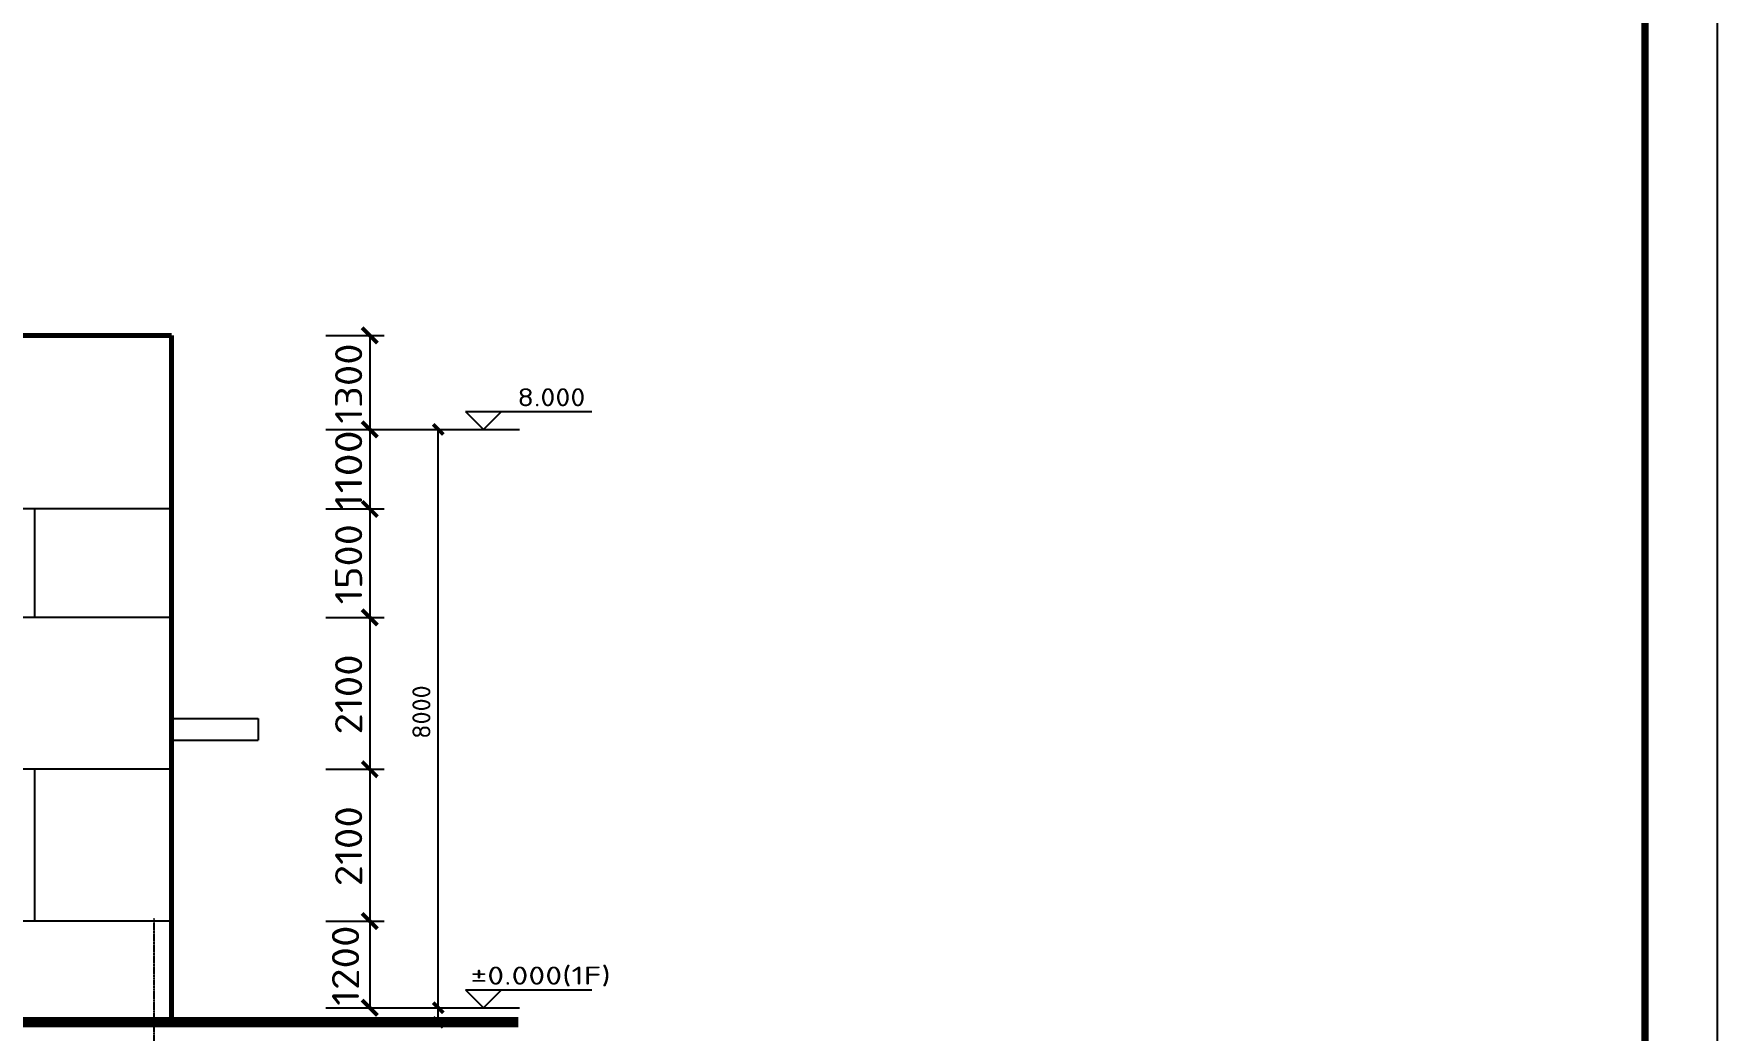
# Model space of a CAD drawing. Extents: x -165130 to 255370, y -346822 to 187778.
# Drawn here: x -104327 to -81030, y -336419 to -322633 of the extents above; entities that cross this region are included whole.
import ezdxf
from ezdxf.enums import TextEntityAlignment as Align

# ---------------------------------------------------------------- set-up
doc = ezdxf.new("R2010")
doc.units = 0
doc.header["$MEASUREMENT"] = 0
doc.linetypes.add('2', pattern=[38.000001, 30.000001, -3, 2, -3])
for name, color, linetype in [('LAMPTREE', 94, 'CONTINUOUS'), ('PUB_TITLE', 4, 'CONTINUOUS'), ('中文', 2, 'CONTINUOUS'), ('剖断线', 7, 'CONTINUOUS'), ('室外地坪', 7, 'CONTINUOUS'), ('尺寸线及数字', 253, 'CONTINUOUS'), ('层0', 253, 'CONTINUOUS'), ('层10005', 7, 'CONTINUOUS'), ('轴线__尺寸数字', 4, 'CONTINUOUS'), ('轴线__点划线', 94, '2')]:
    doc.layers.add(name, color=color, linetype=linetype)
doc.styles.get("Standard").update_dxf_attribs({"font": 'TSSDENG', "height": 3, "bigfont": 'TSSDCHN'})

# ---------------------------------------------------------------- blocks, each defined once
blk = doc.blocks.new('qar5gesfd')
at = {"layer": 'PUB_TITLE'}
blk.add_lwpolyline([(-86068, 153824), (-1968, 153824), (-1968, 213224), (-86068, 213224)], close=True, dxfattribs=at)
at = {"layer": 'PUB_TITLE', "const_width": 100}
blk.add_lwpolyline([(-83568, 154824), (-2968, 154824), (-2968, 212224), (-83568, 212224)], close=True, dxfattribs=at)

msp = doc.modelspace()

# ---------------------------------------------------------------- linework, layer by layer
at = {"layer": 'LAMPTREE'}
for p, q in [((-98352.816, -327856.935, -625.1), (-98102.804, -328106.929, -625.1)), ((-98352.816, -327856.935, -625.1), (-96602.804, -327856.935, -625.1)), ((-97852.829, -327856.935, -625.1), (-98102.804, -328106.929, -625.1)), ((-98602.829, -328106.929, -625.1), (-97602.816, -328106.929, -625.1)), ((-98352.816, -335856.941, -625.1), (-98102.804, -336106.935, -625.1)), ((-98352.816, -335856.941, -625.1), (-96602.804, -335856.941, -625.1)), ((-97852.829, -335856.941, -625.1), (-98102.804, -336106.935, -625.1)), ((-98602.829, -336106.935, -625.1), (-97602.816, -336106.935, -625.1))]:
    msp.add_line(p, q, dxfattribs=at)
at = {"layer": '中文', "color": 7}
for p, q in [((-102419.003, -332106.941, -625.1), (-101219.003, -332106.941, -625.1)), ((-102419.003, -332406.941, -625.1), (-101219.003, -332406.941, -625.1))]:
    msp.add_line(p, q, dxfattribs=at)
at = {"layer": '剖断线'}
for p, q in [((-104309.018, -330706.935, -625.1), (-104309.018, -329206.935, -625.1)), ((-104309.018, -334906.935, -625.1), (-104309.018, -332806.935, -625.1))]:
    msp.add_line(p, q, dxfattribs=at)
at = {"layer": '室外地坪', "const_width": 142.5, "elevation": -625.1}
msp.add_lwpolyline([(-97619.809, -336306.941), (-123939.608, -336306.941)], dxfattribs=at)
at = {"layer": '尺寸线及数字'}
for p, q in [((-100285.897, -326806.935, -625.1), (-99475.876, -326806.935, -625.1)), ((-99675.9, -326806.935, -625.1), (-99675.9, -328106.929, -625.1)), ((-100285.897, -328106.929, -625.1), (-99475.876, -328106.929, -625.1)), ((-99675.9, -328106.929, -625.1), (-99675.9, -329206.935, -625.1)), ((-100285.897, -329206.935, -625.1), (-99475.876, -329206.935, -625.1)), ((-99675.9, -329206.935, -625.1), (-99675.9, -330706.935, -625.1)), ((-100285.897, -330706.935, -625.1), (-99475.876, -330706.935, -625.1)), ((-99675.9, -330706.935, -625.1), (-99675.9, -332806.935, -625.1)), ((-100285.897, -332806.935, -625.1), (-99475.876, -332806.935, -625.1)), ((-99675.9, -332806.935, -625.1), (-99675.9, -334906.935, -625.1)), ((-100285.897, -334906.935, -625.1), (-99475.876, -334906.935, -625.1)), ((-99675.9, -334906.935, -625.1), (-99675.9, -336106.935, -625.1)), ((-100285.897, -336106.935, -625.1), (-99475.876, -336106.935, -625.1))]:
    msp.add_line(p, q, dxfattribs=at)
at = {"layer": '尺寸线及数字', "color": 94}
for p, q in [((-100229.135, -328106.929, -625.1), (-98604.147, -328106.929, -625.1)), ((-98729.135, -336306.941, -625.1), (-98729.135, -328106.929, -625.1)), ((-100229.135, -336106.935, -625.1), (-98604.147, -336106.935, -625.1)), ((-100229.135, -336306.941, -625.1), (-98604.147, -336306.941, -625.1))]:
    msp.add_line(p, q, dxfattribs=at)
at = {"layer": '尺寸线及数字', "const_width": 54, "elevation": -625.1}
for points in [[(-99569.809, -326912.99), (-99781.955, -326700.88)], [(-99569.809, -328212.984), (-99781.955, -328000.892)], [(-99569.809, -329312.99), (-99781.955, -329100.88)], [(-99569.809, -330812.99), (-99781.955, -330600.88)], [(-99569.809, -332912.99), (-99781.955, -332700.88)], [(-99569.809, -335012.99), (-99781.955, -334800.88)], [(-99569.809, -336212.99), (-99781.955, -336000.88)]]:
    msp.add_lwpolyline(points, dxfattribs=at)
at = {"layer": '尺寸线及数字', "color": 94, "const_width": 52.5, "elevation": -625.1}
for points in [[(-98799.118, -328036.928), (-98659.152, -328176.93)], [(-98799.118, -336036.934), (-98659.152, -336176.936)], [(-98799.118, -336236.94), (-98659.152, -336376.942)]]:
    msp.add_lwpolyline(points, dxfattribs=at)
at = {"layer": '层10005', "const_width": 67.5, "elevation": -625.1}
for points in [[(-102419.003, -326806.935), (-120898.996, -326806.935)], [(-102419.003, -326806.935), (-102419.003, -336306.941)]]:
    msp.add_lwpolyline(points, dxfattribs=at)
at = {"layer": '轴线__尺寸数字', "color": 7}
for p, q in [((-102419.003, -329206.935, -625.1), (-120898.996, -329206.935, -625.1)), ((-102419.003, -330706.935, -625.1), (-120898.996, -330706.935, -625.1)), ((-101219.003, -332106.941, -625.1), (-101219.003, -332406.941, -625.1)), ((-102419.003, -332806.935, -625.1), (-120898.996, -332806.935, -625.1)), ((-102419.003, -334906.935, -625.1), (-120898.996, -334906.935, -625.1))]:
    msp.add_line(p, q, dxfattribs=at)
at = {"layer": '轴线__点划线'}
msp.add_line((-102659.018, -338871.443, -625.1), (-102659.018, -334871.431, -625.1), dxfattribs=at)

# ---------------------------------------------------------------- block references
at = {"layer": '层0'}
msp.add_blockref('qar5gesfd', (-79061.762, -500645.973, -625.1), dxfattribs=at)

# ---------------------------------------------------------------- texts
at = {"layer": 'LAMPTREE'}
for s, height, width, p, p2 in [('8.000', 250, 1.163797, (-97632.809, -327786.934, -625.1), (-96692.819, -327786.934, -625.1)), ('%%p0.000(1F)', 250.00001, 1.179884, (-98282.834, -335786.94, -625.1), (-96342.831, -335786.94, -625.1))]:
    msp.add_text(s, height=height, dxfattribs=dict(at, width=width)).set_placement(p, p2, align=Align.FIT)
at = {"layer": '尺寸线及数字'}
for s, width, p, p2 in [('1300', 1.099432, (-99780.893, -328026.93, -625.1), (-99780.893, -326916.926, -625.1)), ('1100', 1.166064, (-99780.893, -329226.93, -625.1), (-99780.893, -328116.926, -625.1)), ('1500', 1.099432, (-99780.893, -330526.942, -625.1), (-99780.893, -329416.939, -625.1)), ('2100', 1.099432, (-99780.893, -332326.942, -625.1), (-99780.893, -331216.939, -625.1)), ('2100', 1.099432, (-99780.893, -334426.942, -625.1), (-99780.893, -333316.939, -625.1)), ('1200', 1.099432, (-99823.959, -336078.206, -625.1), (-99823.959, -334968.202, -625.1))]:
    msp.add_text(s, height=375, rotation=90, dxfattribs=dict(at, width=width)).set_placement(p, p2, align=Align.FIT)
at = {"layer": '尺寸线及数字', "color": 94, "width": 1.039978}
msp.add_text('8000', height=250, rotation=90, dxfattribs=at).set_placement((-98836.618, -332386.928, -625.1), (-98836.618, -331646.943, -625.1), align=Align.FIT)

doc.saveas('drawing.dxf')
